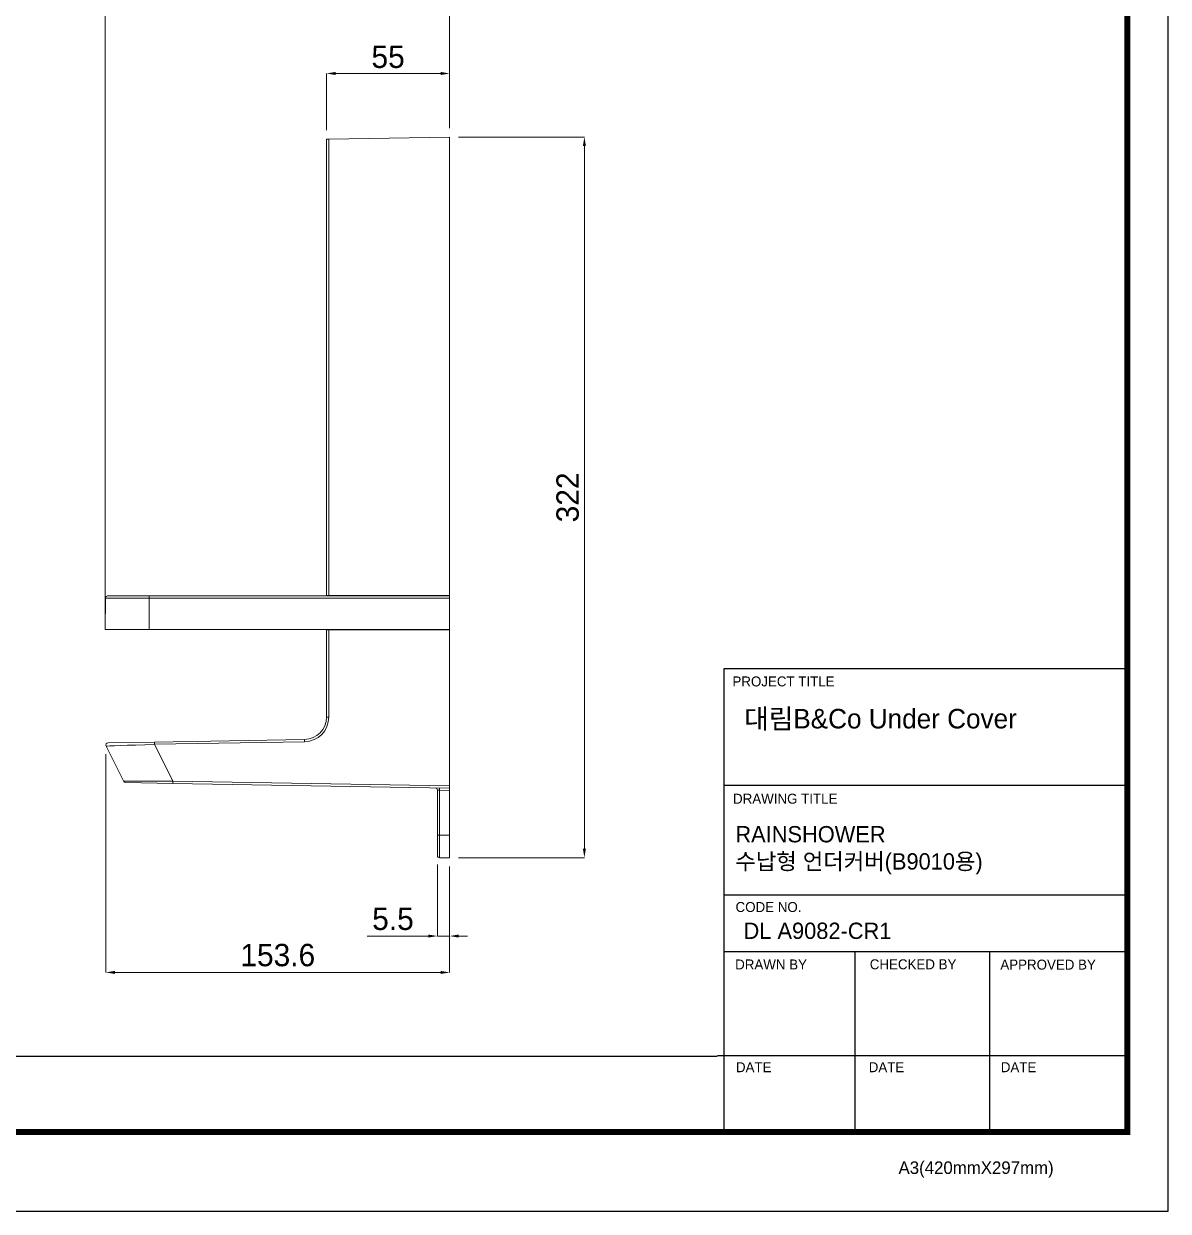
# Model space of a CAD drawing. Extents: x 1973 to 3101, y 0 to 827.
# Drawn here: x 2590 to 3101, y 0 to 531 of the extents above; entities that cross this region are included whole.
import ezdxf

# ---------------------------------------------------------------- set-up
doc = ezdxf.new("R2010")
doc.units = 0
doc.header["$LTSCALE"] = 10
doc.header["$MEASUREMENT"] = 0
doc.header["$PDMODE"] = 3
doc.header["$PDSIZE"] = -10
doc.layers.get('0').update_dxf_attribs({"linetype": 'CONTINUOUS'})
doc.layers.get('DEFPOINTS').update_dxf_attribs({"linetype": 'CONTINUOUS'})
doc.layers.add('1', color=7, linetype='CONTINUOUS')
doc.styles.add('Daelim Dimension', font='\x7f\x7f\x7f\x7f.TTF')
doc.dimstyles.new('DEFAULT', dxfattribs={"dimscale": 2, "dimtxt": 2, "dimasz": 2, "dimexe": 0, "dimexo": 2, "dimgap": 1, "dimtad": 1, "dimdec": 1, "dimzin": 9, "dimdsep": 46, "dimtxsty": 'Daelim Dimension', "dimcen": 0.5, "dimclrd": 252, "dimclre": 252, "dimclrt": 3, "dimadec": 1, "dimazin": 0, "dimtfac": 1, "dimtdec": 1, "dimtix": 1, "dimtmove": 0, "dimatfit": 3, "dimfxl": 0, "dimtolj": 1, "dimtzin": 1, "dimlwd": 9, "dimlwe": 9, "dimarcsym": 0})

# ---------------------------------------------------------------- blocks, each defined once
blk = doc.blocks.new('*D27')
at = {"color": 5, "lineweight": 9, "ltscale": 0.5}
for p, q in [((2724.94, 483.01), (2724.94, 508.38)), ((2775.94, 508.38), (2728.94, 508.38)), ((2779.94, 483.97), (2779.94, 508.38))]:
    blk.add_line(p, q, dxfattribs=at)
at = {"color": 5, "ltscale": 0.5}
for points in [[(2728.94, 509.05), (2728.94, 507.71), (2724.94, 508.38)], [(2775.94, 509.05), (2775.94, 507.71), (2779.94, 508.38)]]:
    blk.add_solid(points, dxfattribs=at)
at = {"layer": 'DEFPOINTS', "color": 0, "ltscale": 0.5}
for p in [(2724.94, 508.38), (2724.94, 479.01), (2779.94, 479.97)]:
    blk.add_point(p, dxfattribs=at)
at = {"color": 7, "ltscale": 0.5, "insert": (2752.43, 515.77), "char_height": 10, "attachment_point": 5, "style": 'Daelim Dimension'}
blk.add_mtext('\\A1;55', dxfattribs=at)
blk = doc.blocks.new('*D28')
at = {"color": 5, "lineweight": 9, "ltscale": 0.5}
for p, q in [((2625.94, 263.97), (2625.94, 539.06)), ((2629.94, 539.06), (2775.94, 539.06)), ((2779.94, 489.79), (2779.94, 539.06))]:
    blk.add_line(p, q, dxfattribs=at)
at = {"color": 5, "ltscale": 0.5}
for points in [[(2629.94, 539.73), (2629.94, 538.39), (2625.94, 539.06)], [(2775.94, 539.73), (2775.94, 538.39), (2779.94, 539.06)]]:
    blk.add_solid(points, dxfattribs=at)
at = {"layer": 'DEFPOINTS', "color": 0, "ltscale": 0.5}
for p in [(2779.94, 539.06), (2779.94, 485.79), (2625.94, 259.97)]:
    blk.add_point(p, dxfattribs=at)
at = {"color": 7, "ltscale": 0.5, "insert": (2702.94, 546.45), "char_height": 10, "attachment_point": 5, "style": 'Daelim Dimension'}
blk.add_mtext('\\A1;154', dxfattribs=at)
blk = doc.blocks.new('*D29')
at = {"color": 5, "lineweight": 9, "ltscale": 0.5}
for p, q in [((2783.94, 479.97), (2840.16, 479.97)), ((2840.16, 475.97), (2840.16, 161.97)), ((2783.94, 157.97), (2840.16, 157.97))]:
    blk.add_line(p, q, dxfattribs=at)
at = {"color": 5, "ltscale": 0.5}
for points in [[(2839.49, 475.97), (2840.83, 475.97), (2840.16, 479.97)], [(2839.49, 161.97), (2840.83, 161.97), (2840.16, 157.97)]]:
    blk.add_solid(points, dxfattribs=at)
at = {"layer": 'DEFPOINTS', "color": 0, "ltscale": 0.5}
for p in [(2779.94, 479.97), (2779.94, 157.97), (2840.16, 157.97)]:
    blk.add_point(p, dxfattribs=at)
at = {"color": 7, "ltscale": 0.5, "insert": (2832.71, 318.97), "char_height": 10, "attachment_point": 5, "rotation": 90, "style": 'Daelim Dimension'}
blk.add_mtext('\\A1;322', dxfattribs=at)
blk = doc.blocks.new('*D30')
at = {"color": 5, "lineweight": 9, "ltscale": 0.5}
for p, q in [((2774.44, 154.97), (2774.44, 122.96)), ((2779.94, 153.97), (2779.94, 122.96)), ((2770.44, 122.96), (2743.02, 122.96)), ((2779.94, 122.96), (2774.44, 122.96)), ((2783.94, 122.96), (2787.94, 122.96))]:
    blk.add_line(p, q, dxfattribs=at)
at = {"color": 5, "ltscale": 0.5}
for points in [[(2770.44, 123.62), (2770.44, 122.29), (2774.44, 122.96)], [(2783.94, 123.62), (2783.94, 122.29), (2779.94, 122.96)]]:
    blk.add_solid(points, dxfattribs=at)
at = {"layer": 'DEFPOINTS', "color": 0, "ltscale": 0.5}
for p in [(2774.44, 158.97), (2779.94, 157.97), (2779.94, 122.96)]:
    blk.add_point(p, dxfattribs=at)
at = {"color": 7, "ltscale": 0.5, "insert": (2754.61, 130.6), "char_height": 10, "attachment_point": 5, "style": 'Daelim Dimension'}
blk.add_mtext('\\A1;5.5', dxfattribs=at)
blk = doc.blocks.new('*D31')
at = {"color": 5, "lineweight": 9, "ltscale": 0.5}
for p, q in [((2626.31, 204.27), (2626.31, 106.71)), ((2779.94, 146.66), (2779.94, 106.71)), ((2630.31, 106.71), (2775.94, 106.71))]:
    blk.add_line(p, q, dxfattribs=at)
at = {"color": 5, "ltscale": 0.5}
for points in [[(2630.31, 107.38), (2630.31, 106.04), (2626.31, 106.71)], [(2775.94, 107.38), (2775.94, 106.04), (2779.94, 106.71)]]:
    blk.add_solid(points, dxfattribs=at)
at = {"layer": 'DEFPOINTS', "color": 0, "ltscale": 0.5}
for p in [(2626.31, 208.27), (2779.94, 150.66), (2779.94, 106.71)]:
    blk.add_point(p, dxfattribs=at)
at = {"color": 7, "ltscale": 0.5, "insert": (2703.12, 114.41), "char_height": 10, "attachment_point": 5, "style": 'Daelim Dimension'}
blk.add_mtext('\\A1;153.6', dxfattribs=at)

msp = doc.modelspace()

# ---------------------------------------------------------------- linework, layer by layer
at = {"color": 5, "ltscale": 40}
for p, q in [((3082.84, 242.36), (2902.5, 242.36)), ((3082.84, 190.24), (2902.5, 190.24)), ((3082.84, 190.24), (2902.5, 190.24)), ((3082.84, 141.2), (2902.5, 141.2)), ((3082.84, 141.2), (2902.5, 141.2)), ((3082.84, 115.91), (2902.5, 115.91)), ((3082.84, 115.91), (2902.5, 115.91)), ((2961.08, 115.91), (2961.08, 35.4)), ((3021.19, 115.91), (3021.19, 35.4)), ((3082.84, 69.4), (2899.65, 69.4)), ((3082.84, 69.4), (2903.9, 69.4)), ((3082.84, 35.4), (2928.29, 35.4))]:
    msp.add_line(p, q, dxfattribs=at)
at = {"color": 5, "ltscale": 0.5}
msp.add_line((2902.5, 242.36), (2902.5, 34.31), dxfattribs=at)
at = {"color": 5}
msp.add_line((1990.84, 69.28), (2899.43, 69.28), dxfattribs=at)
at = {"ltscale": 0.5}
msp.add_lwpolyline([(1972.7, 0), (3101.1, 0), (3101.1, 826.8), (1972.7, 826.8)], close=True, dxfattribs=at)
at = {"color": 5, "linetype": 'ByBlock', "lineweight": 200, "const_width": 2.6}
msp.add_lwpolyline([(1990.84, 35.4), (3082.84, 35.4), (3082.84, 807.6), (1990.84, 807.6)], close=True, dxfattribs=at)
at = {"layer": '1', "color": 7, "linetype": 'Continuous', "lineweight": 18}
for p, q in [((2724.94, 479.01), (2725.92, 479.03)), ((2724.94, 275.12), (2724.94, 479.01)), ((2779.94, 479.97), (2725.92, 479.03)), ((2779.94, 275.12), (2779.94, 479.97)), ((2625.94, 259.97), (2626.06, 273.98)), ((2627.06, 274.97), (2645.61, 274.97)), ((2645.61, 274.97), (2779.94, 274.97)), ((2725.92, 275.12), (2724.94, 275.12)), ((2724.94, 274.97), (2724.94, 275.12)), ((2725.92, 275.12), (2779.94, 275.12)), ((2729.94, 275.12), (2729.94, 274.97)), ((2779.94, 275.12), (2779.94, 274.97)), ((2779.94, 274.97), (2779.94, 273.98)), ((2779.94, 273.98), (2779.94, 259.97)), ((2645.59, 259.97), (2625.94, 259.97)), ((2779.94, 259.97), (2645.59, 259.97)), ((2724.94, 259.82), (2724.94, 259.97)), ((2724.94, 259.82), (2725.92, 259.82)), ((2724.94, 220.8), (2724.94, 259.82)), ((2779.94, 259.82), (2725.92, 259.82)), ((2729.94, 259.97), (2729.94, 259.82)), ((2779.94, 259.97), (2779.94, 259.82)), ((2779.94, 190.01), (2779.94, 259.82)), ((2634.28, 192.09), (2626.41, 207.82)), ((2627.29, 209.27), (2648.02, 209.63)), ((2648.02, 209.63), (2715.11, 210.8)), ((2656.25, 191.17), (2635.15, 191.54)), ((2779.94, 189.01), (2656.25, 191.17)), ((2774.44, 167.97), (2774.44, 188.13)), ((2779.94, 190.01), (2779.94, 189.01)), ((2779.94, 189.01), (2779.94, 188.01)), ((2779.94, 167.97), (2779.94, 188.01)), ((2774.44, 158.97), (2774.44, 167.97)), ((2779.94, 157.97), (2779.94, 167.97)), ((2775.44, 157.97), (2779.94, 157.97))]:
    msp.add_line(p, q, dxfattribs=at)
at = {"layer": '1', "color": 7, "linetype": 'Continuous', "lineweight": 13}
for p, q in [((2725.92, 479.03), (2725.92, 275.12)), ((2645.59, 273.98), (2626.06, 273.98)), ((2779.94, 273.98), (2645.59, 273.98)), ((2645.59, 273.98), (2645.59, 259.97)), ((2725.92, 259.82), (2725.92, 220.8)), ((2725.92, 220.8), (2724.94, 220.8)), ((2715.11, 209.8), (2648.02, 208.63)), ((2648.02, 208.63), (2656.25, 192.17)), ((2656.25, 192.17), (2779.94, 190.01)), ((2775.44, 188.09), (2774.44, 188.13)), ((2775.45, 189.09), (2775.44, 188.09)), ((2779.94, 188.01), (2775.44, 188.09)), ((2775.44, 188.09), (2775.44, 167.97)), ((2774.44, 167.97), (2775.44, 167.97)), ((2775.44, 157.97), (2775.44, 167.97)), ((2775.44, 167.97), (2779.94, 167.97))]:
    msp.add_line(p, q, dxfattribs=at)
at = {"layer": '1', "color": 7, "linetype": 'Continuous', "lineweight": 18, "extrusion": (0, 0, -1)}
for centre, start, end in [((-2627.06, 273.97), 0.5, 90), ((-2627.31, 208.27), 333.4349, 89), ((-2635.17, 192.54), 271, 333.4349), ((-2773.44, 188.13), 91, 180)]:
    msp.add_arc(centre, 1, start, end, dxfattribs=at)
at = {"layer": '1', "color": 7, "linetype": 'Continuous', "lineweight": 18}
for centre, radius, start, end in [((2714.94, 220.8), 10, 271, 0), ((2775.44, 158.97), 1, 180, 270)]:
    msp.add_arc(centre, radius, start, end, dxfattribs=at)
at = {"layer": '1', "color": 7, "linetype": 'Continuous', "lineweight": 13}
msp.add_arc((2714.92, 220.8), 11, 271, 0, dxfattribs=at)
for centre, major_axis, ratio, start_param, end_param in [((2645.61, 273.97), (0, -1), 0.017452, 3.141593, 4.703662), ((2648.36, 208.64), (21.95, 0.81), 0.000323, 1.586554, 3.14174), ((2648.04, 208.63), (0.017, -1), 0.01745, 3.141593, 4.712084), ((2715.13, 209.8), (0.017, -1), 0.01745, 3.141593, 4.712084), ((2656.6, 192.17), (22.32, 0.07), 0.000313, 1.586562, 3.141748), ((2656.27, 192.17), (-0.017, -1), 0.01745, 4.712694, 6.283185)]:
    msp.add_ellipse(centre, major_axis=major_axis, ratio=ratio, start_param=start_param, end_param=end_param, dxfattribs=at)

# ---------------------------------------------------------------- texts
at = {"color": 5, "ltscale": 40, "style": 'Daelim Dimension'}
for s, height, p in [('PROJECT TITLE', 4.453, (2906.32, 234.51)), ('DRAWING TITLE', 4.453, (2906.6, 182.11)), ('CODE NO.', 4.453, (2907.72, 133.71)), ('DRAWN BY', 4.453, (2907.54, 108.04)), ('CHECKED BY', 4.453, (2967.71, 108.12)), ('APPROVED BY', 4.453, (3026.06, 107.97)), ('DATE', 4.453, (2907.89, 62.14)), ('DATE', 4.453, (2967.24, 62.14)), ('DATE', 4.453, (3026.26, 62.14)), ('A3(420mmX297mm)', 5.6201, (2980.55, 16.66))]:
    msp.add_text(s, height=height, dxfattribs=at).set_placement(p)
at = {"attachment_point": 1, "style": 'Daelim Dimension'}
for s, insert, char_height, width in [('대림B&Co Under Cover', (2911.61, 224.46), 8.7291, 140.2959), (' RAINSHOWER\\P 수납형 언더커버(B9010용)', (2904.93, 172.11), 7.2871, 122.6352), ('DL A9082-CR1', (2911.29, 128.96), 7.2871, 122.6352)]:
    msp.add_mtext(s, dxfattribs=dict(at, insert=insert, char_height=char_height, width=width))

# ---------------------------------------------------------------- dimensions: what is measured, and where the dimension line sits
at = {"color": 5, "ltscale": 0.5}
for base, p1, p2, picture, middle in [((2779.94, 539.06), (2625.94, 259.97), (2779.94, 485.79), '*D28', (2702.94, 546.45)), ((2779.94, 106.71), (2626.31, 208.27), (2779.94, 150.66), '*D31', (2703.12, 114.41))]:
    dim = msp.add_linear_dim(base=base, p1=p1, p2=p2, dimstyle='DEFAULT', override={"dimtxt": 5, "dimclrd": 5, "dimclre": 5, "dimclrt": 7}, dxfattribs=at)
    dim.commit()
    dim.dimension.update_dxf_attribs({"geometry": picture, "text_midpoint": middle})
for base, p1, p2, picture, middle in [((2724.94, 508.38), (2779.94, 479.97), (2724.94, 479.01), '*D27', (2752.43, 508.38)), ((2779.94, 122.96), (2774.44, 158.97), (2779.94, 157.97), '*D30', (2754.61, 122.96))]:
    dim = msp.add_linear_dim(base=base, p1=p1, p2=p2, dimstyle='DEFAULT', override={"dimtxt": 5, "dimclrd": 5, "dimclre": 5, "dimclrt": 7}, dxfattribs=at)
    dim.commit()
    dim.dimension.update_dxf_attribs({"geometry": picture, "text_midpoint": middle, "dimtype": 160})
dim = msp.add_linear_dim(base=(2840.16, 157.97), p1=(2779.94, 479.97), p2=(2779.94, 157.97), angle=90, dimstyle='DEFAULT', override={"dimtxt": 5, "dimclrd": 5, "dimclre": 5, "dimclrt": 7}, dxfattribs=at)
dim.commit()
dim.dimension.update_dxf_attribs({"geometry": '*D29', "text_midpoint": (2832.71, 318.97)})

doc.saveas('drawing.dxf')
